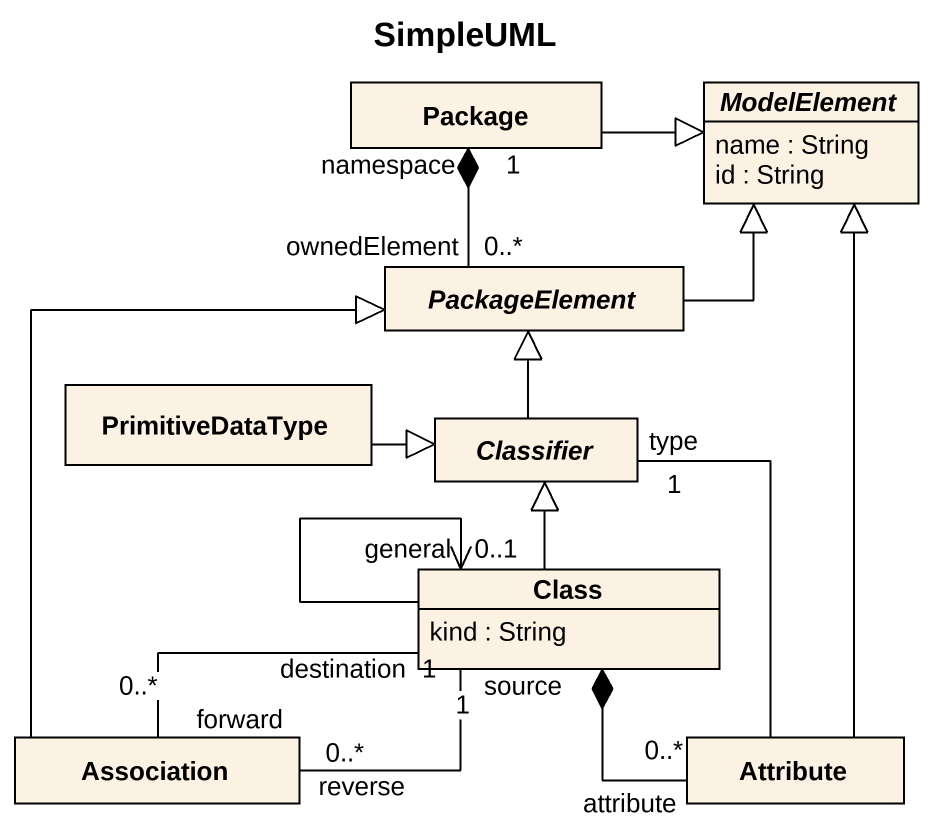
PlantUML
@startuml
title SimpleUML
hide circle
hide empty members
class "Package" as Package_
abstract class ModelElement {
  name : String
  id : String
}
abstract class PackageElement
class PrimitiveDataType
abstract class Classifier
class "Class" as Class_ {
  kind : String
}
class Association
class Attribute
Package_ -right-|> ModelElement
Package_ "namespace\n1" *-- "0..*\nownedElement" PackageElement
PackageElement -right-|> ModelElement
PrimitiveDataType -right-|> Classifier
Classifier -up-|> PackageElement
Classifier "type\n1" -- Attribute
Class_ -up-|> Classifier
Class_ --> "general\n0..1" Class_
Class_ *-- "0..*\nattribute" Attribute
Association -up-|> PackageElement
Association "reverse\n0..*" -right- "source\n1" Class_
Association "forward\n0..*" -right- "destination\n1" Class_
Attribute -up-|> ModelElement
@enduml
